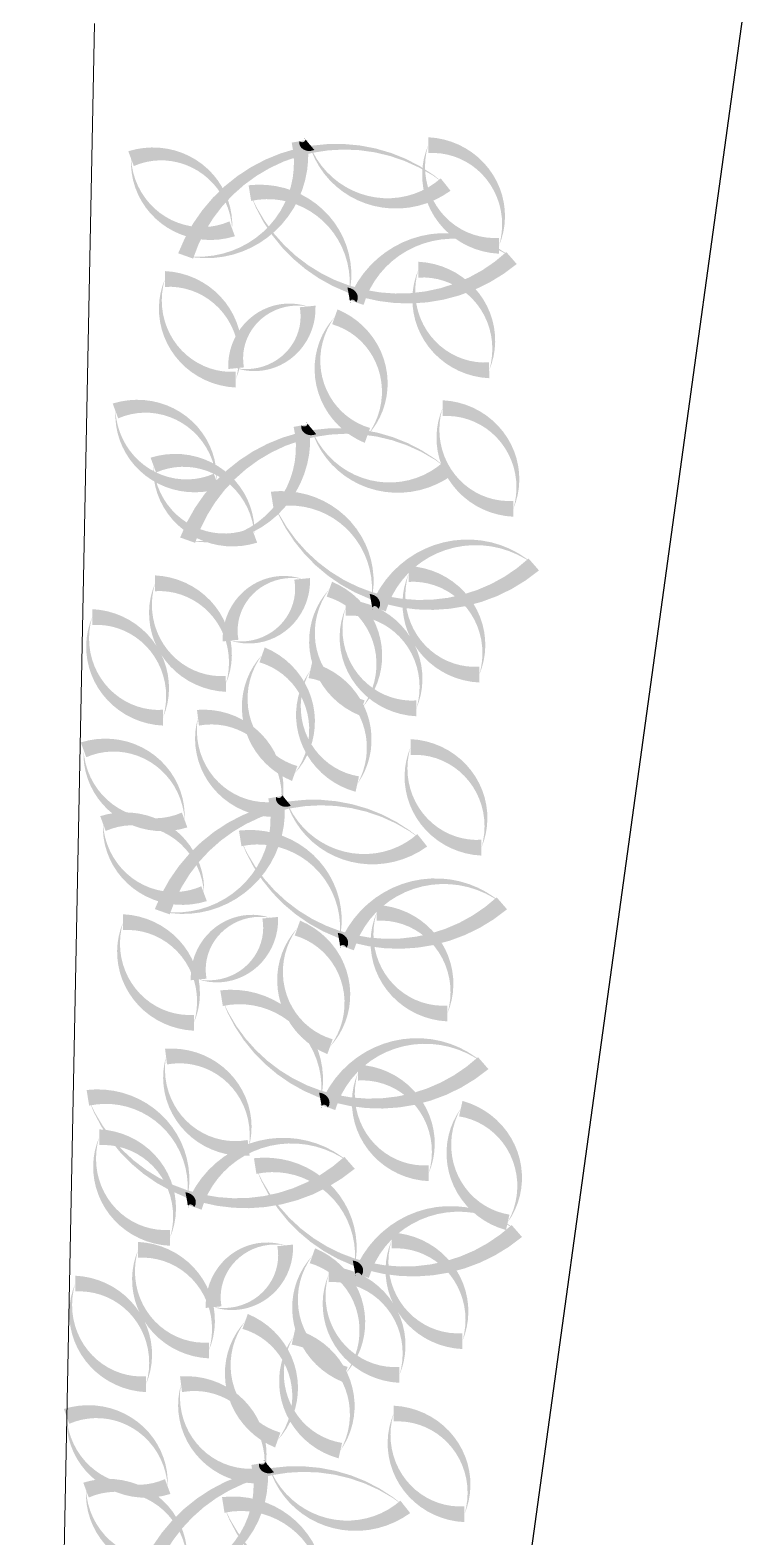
# Model space of a CAD drawing. Header units: metres. Extents: x -45 to 1930, y -347 to 488.
# Drawn here: x 115.603 to 117.839, y -324.139 to -319.375 of the extents above; entities that cross this region are included whole.
import ezdxf

# ---------------------------------------------------------------- set-up
doc = ezdxf.new("R2010")
doc.units = ezdxf.units.M
doc.linetypes.add('ČERCHOVANÁ', pattern=[25.4, 12.7, -6.35, 0, -6.35])
for name, color, linetype in [('01_PODKLAD_HRANICE_1', 70, 'Continuous'), ('OSA', 7, 'ČERCHOVANÁ'), ('zariz.predmety', 203, 'Continuous')]:
    doc.layers.add(name, color=color, linetype=linetype)

msp = doc.modelspace()

# ---------------------------------------------------------------- linework, layer by layer
at = {"layer": '01_PODKLAD_HRANICE_1'}
msp.add_line((118.369039, -315.595678), (116.896209, -326.284066), dxfattribs=at)
at = {"layer": 'OSA', "linetype": 'Continuous', "lineweight": 0}
msp.add_line((115.80648, -319.353727), (115.602944, -329.573093), dxfattribs=at)
at = {"layer": 'zariz.predmety', "color": 253, "linetype": 'Continuous', "ltscale": 0.001}
for points in [[(116.094304, -320.08876, 0, 0, 0.52056705), (116.094304, -320.08876, 0, 0.05, 0.52056705), (116.454052, -319.726092, 0, 0.05, 0.52056705), (116.484653, -319.734296, 0, 0.05, 0.52056705), (116.915904, -319.863017, 0, 0.05, 0.52056705), (116.094304, -320.08876, 0.05, 0.05, 0)], [(116.241331, -320.002972, 0, 0, 0.52056705), (116.241331, -320.002972, 0, 0.05, 0.52056705), (115.921819, -319.781116, 0, 0.05, 0.52056705), (116.241331, -320.002972, 0.05, 0.05, 0)], [(117.084485, -320.056722, 0, 0, 0.52056705), (117.084485, -320.056722, 0, 0.05, 0.52056705), (116.860833, -319.738464, 0, 0.05, 0.52056705), (117.084485, -320.056722, 0.05, 0.05, 0)], [(117.124176, -320.095411, 0, 0, 0.52056705), (117.124176, -320.095411, 0, 0.05, 0.52056705), (116.632927, -320.235487, 0, 0.05, 0.52056705), (116.610262, -320.213351, 0, 0.05, 0.52056705), (116.297268, -319.88996, 0, 0.05, 0.52056705), (117.124176, -320.095411, 0.05, 0.05, 0)], [(116.028916, -320.161622, 0, 0, 0.52056705), (116.028916, -320.161622, 0, 0.05, 0.52056705), (116.252567, -320.47988, 0, 0.05, 0.52056705), (116.028916, -320.161622, 0.05, 0.05, 0)], [(117.053513, -320.450397, 0, 0, 0.52056705), (117.053513, -320.450397, 0, 0.05, 0.52056705), (116.829861, -320.13214, 0, 0.05, 0.52056705), (117.053513, -320.450397, 0.05, 0.05, 0)], [(116.253655, -320.443716, 0, 0, 0.52056705), (116.253655, -320.443716, 0, 0.05, 0.52056705), (116.479881, -320.248472, 0, 0.05, 0.52056705), (116.253655, -320.443716, 0.05, 0.05, 0)], [(116.668785, -320.65631, 0, 0, 0.52056705), (116.668785, -320.65631, 0, 0.05, 0.52056705), (116.565784, -320.281212, 0, 0.05, 0.52056705), (116.668785, -320.65631, 0.05, 0.05, 0)], [(116.191994, -320.800752, 0, 0, 0.52056705), (116.191994, -320.800752, 0, 0.05, 0.52056705), (115.872482, -320.578896, 0, 0.05, 0.52056705), (116.191994, -320.800752, 0.05, 0.05, 0)], [(117.12978, -320.88831, 0, 0, 0.52056705), (117.12978, -320.88831, 0, 0.05, 0.52056705), (116.906128, -320.570053, 0, 0.05, 0.52056705), (117.12978, -320.88831, 0.05, 0.05, 0)], [(116.100535, -320.987408, 0, 0, 0.52056705), (116.100535, -320.987408, 0, 0.05, 0.52056705), (116.460283, -320.62474, 0, 0.05, 0.52056705), (116.490884, -320.632943, 0, 0.05, 0.52056705), (116.922135, -320.761665, 0, 0.05, 0.52056705), (116.100535, -320.987408, 0.05, 0.05, 0)], [(116.311684, -320.971846, 0, 0, 0.52056705), (116.311684, -320.971846, 0, 0.05, 0.52056705), (115.992173, -320.74999, 0, 0.05, 0.52056705), (116.311684, -320.971846, 0.05, 0.05, 0)], [(117.19453, -321.064284, 0, 0, 0.52056705), (117.19453, -321.064284, 0, 0.05, 0.52056705), (116.703281, -321.204361, 0, 0.05, 0.52056705), (116.680616, -321.182225, 0, 0.05, 0.52056705), (116.367621, -320.858834, 0, 0.05, 0.52056705), (117.19453, -321.064284, 0.05, 0.05, 0)], [(116.236336, -321.304951, 0, 0, 0.52056705), (116.236336, -321.304951, 0, 0.05, 0.52056705), (116.462561, -321.109707, 0, 0.05, 0.52056705), (116.236336, -321.304951, 0.05, 0.05, 0)], [(117.022297, -321.412518, 0, 0, 0.52056705), (117.022297, -321.412518, 0, 0.05, 0.52056705), (116.798645, -321.094261, 0, 0.05, 0.52056705), (117.022297, -321.412518, 0.05, 0.05, 0)], [(115.9977, -321.123743, 0, 0, 0.52056705), (115.9977, -321.123743, 0, 0.05, 0.52056705), (116.221351, -321.442001, 0, 0.05, 0.52056705), (115.9977, -321.123743, 0.05, 0.05, 0)], [(116.651466, -321.517545, 0, 0, 0.52056705), (116.651466, -321.517545, 0, 0.05, 0.52056705), (116.548465, -321.142447, 0, 0.05, 0.52056705), (116.651466, -321.517545, 0.05, 0.05, 0)], [(116.823659, -321.519257, 0, 0, 0.52056705), (116.823659, -321.519257, 0, 0.05, 0.52056705), (116.600008, -321.200999, 0, 0.05, 0.52056705), (116.823659, -321.519257, 0.05, 0.05, 0)], [(115.799062, -321.230482, 0, 0, 0.52056705), (115.799062, -321.230482, 0, 0.05, 0.52056705), (116.022714, -321.548739, 0, 0.05, 0.52056705), (115.799062, -321.230482, 0.05, 0.05, 0)], [(116.438932, -321.725169, 0, 0, 0.52056705), (116.438932, -321.725169, 0, 0.05, 0.52056705), (116.335931, -321.350071, 0, 0.05, 0.52056705), (116.438932, -321.725169, 0.05, 0.05, 0)], [(116.488389, -321.399032, 0, 0, 0.52056705), (116.488389, -321.399032, 0, 0.05, 0.52056705), (116.63671, -321.758627, 0, 0.05, 0.52056705), (116.488389, -321.399032, 0.05, 0.05, 0)], [(116.133278, -321.548839, 0, 0, 0.52056705), (116.133278, -321.548839, 0, 0.05, 0.52056705), (116.394349, -321.837196, 0, 0.05, 0.52056705), (116.133278, -321.548839, 0.05, 0.05, 0)], [(116.091112, -321.87218, 0, 0, 0.52056705), (116.091112, -321.87218, 0, 0.05, 0.52056705), (115.7716, -321.650324, 0, 0.05, 0.52056705), (116.091112, -321.87218, 0.05, 0.05, 0)], [(117.028897, -321.959739, 0, 0, 0.52056705), (117.028897, -321.959739, 0, 0.05, 0.52056705), (116.805246, -321.641481, 0, 0.05, 0.52056705), (117.028897, -321.959739, 0.05, 0.05, 0)], [(116.020454, -322.162201, 0, 0, 0.52056705), (116.020454, -322.162201, 0, 0.05, 0.52056705), (116.380203, -321.799532, 0, 0.05, 0.52056705), (116.410804, -321.807736, 0, 0.05, 0.52056705), (116.842055, -321.936457, 0, 0.05, 0.52056705), (116.020454, -322.162201, 0.05, 0.05, 0)], [(116.152573, -322.10522, 0, 0, 0.52056705), (116.152573, -322.10522, 0, 0.05, 0.52056705), (115.833061, -321.883364, 0, 0.05, 0.52056705), (116.152573, -322.10522, 0.05, 0.05, 0)], [(117.093648, -322.135712, 0, 0, 0.52056705), (117.093648, -322.135712, 0, 0.05, 0.52056705), (116.602398, -322.275789, 0, 0.05, 0.52056705), (116.579733, -322.253653, 0, 0.05, 0.52056705), (116.266739, -321.930262, 0, 0.05, 0.52056705), (117.093648, -322.135712, 0.05, 0.05, 0)], [(115.896818, -322.195171, 0, 0, 0.52056705), (115.896818, -322.195171, 0, 0.05, 0.52056705), (116.120469, -322.513429, 0, 0.05, 0.52056705), (115.896818, -322.195171, 0.05, 0.05, 0)], [(116.135453, -322.376379, 0, 0, 0.52056705), (116.135453, -322.376379, 0, 0.05, 0.52056705), (116.361679, -322.181135, 0, 0.05, 0.52056705), (116.135453, -322.376379, 0.05, 0.05, 0)], [(116.921414, -322.483947, 0, 0, 0.52056705), (116.921414, -322.483947, 0, 0.05, 0.52056705), (116.697763, -322.165689, 0, 0.05, 0.52056705), (116.921414, -322.483947, 0.05, 0.05, 0)], [(116.550584, -322.588973, 0, 0, 0.52056705), (116.550584, -322.588973, 0, 0.05, 0.52056705), (116.447583, -322.213875, 0, 0.05, 0.52056705), (116.550584, -322.588973, 0.05, 0.05, 0)], [(117.034733, -322.64089, 0, 0, 0.52056705), (117.034733, -322.64089, 0, 0.05, 0.52056705), (116.543484, -322.780966, 0, 0.05, 0.52056705), (116.520819, -322.75883, 0, 0.05, 0.52056705), (116.207824, -322.435439, 0, 0.05, 0.52056705), (117.034733, -322.64089, 0.05, 0.05, 0)], [(116.032395, -322.620267, 0, 0, 0.52056705), (116.032395, -322.620267, 0, 0.05, 0.52056705), (116.293466, -322.908624, 0, 0.05, 0.52056705), (116.032395, -322.620267, 0.05, 0.05, 0)], [(116.8625, -322.989124, 0, 0, 0.52056705), (116.8625, -322.989124, 0, 0.05, 0.52056705), (116.638848, -322.670866, 0, 0.05, 0.52056705), (116.8625, -322.989124, 0.05, 0.05, 0)], [(116.612266, -322.955971, 0, 0, 0.52056705), (116.612266, -322.955971, 0, 0.05, 0.52056705), (116.121017, -323.096048, 0, 0.05, 0.52056705), (116.098352, -323.073912, 0, 0.05, 0.52056705), (115.785358, -322.750521, 0, 0.05, 0.52056705), (116.612266, -322.955971, 0.05, 0.05, 0)], [(116.963809, -322.784746, 0, 0, 0.52056705), (116.963809, -322.784746, 0, 0.05, 0.52056705), (117.11213, -323.144341, 0, 0.05, 0.52056705), (116.963809, -322.784746, 0.05, 0.05, 0)], [(116.044785, -323.193438, 0, 0, 0.52056705), (116.044785, -323.193438, 0, 0.05, 0.52056705), (115.821134, -322.875181, 0, 0.05, 0.52056705), (116.044785, -323.193438, 0.05, 0.05, 0)], [(117.140969, -323.171755, 0, 0, 0.52056705), (117.140969, -323.171755, 0, 0.05, 0.52056705), (116.64972, -323.311832, 0, 0.05, 0.52056705), (116.627055, -323.289696, 0, 0.05, 0.52056705), (116.31406, -322.966305, 0, 0.05, 0.52056705), (117.140969, -323.171755, 0.05, 0.05, 0)], [(116.968736, -323.519989, 0, 0, 0.52056705), (116.968736, -323.519989, 0, 0.05, 0.52056705), (116.745084, -323.201732, 0, 0.05, 0.52056705), (116.968736, -323.519989, 0.05, 0.05, 0)], [(115.944139, -323.231214, 0, 0, 0.52056705), (115.944139, -323.231214, 0, 0.05, 0.52056705), (116.167791, -323.549472, 0, 0.05, 0.52056705), (115.944139, -323.231214, 0.05, 0.05, 0)], [(116.182775, -323.412422, 0, 0, 0.52056705), (116.182775, -323.412422, 0, 0.05, 0.52056705), (116.409, -323.217178, 0, 0.05, 0.52056705), (116.182775, -323.412422, 0.05, 0.05, 0)], [(116.597905, -323.625016, 0, 0, 0.52056705), (116.597905, -323.625016, 0, 0.05, 0.52056705), (116.494904, -323.249917, 0, 0.05, 0.52056705), (116.597905, -323.625016, 0.05, 0.05, 0)], [(115.745502, -323.337953, 0, 0, 0.52056705), (115.745502, -323.337953, 0, 0.05, 0.52056705), (115.969153, -323.65621, 0, 0.05, 0.52056705), (115.745502, -323.337953, 0.05, 0.05, 0)], [(116.770098, -323.626728, 0, 0, 0.52056705), (116.770098, -323.626728, 0, 0.05, 0.52056705), (116.546447, -323.30847, 0, 0.05, 0.52056705), (116.770098, -323.626728, 0.05, 0.05, 0)], [(116.385371, -323.83264, 0, 0, 0.52056705), (116.385371, -323.83264, 0, 0.05, 0.52056705), (116.28237, -323.457542, 0, 0.05, 0.52056705), (116.385371, -323.83264, 0.05, 0.05, 0)], [(116.434828, -323.506503, 0, 0, 0.52056705), (116.434828, -323.506503, 0, 0.05, 0.52056705), (116.583149, -323.866098, 0, 0.05, 0.52056705), (116.434828, -323.506503, 0.05, 0.05, 0)], [(116.079717, -323.65631, 0, 0, 0.52056705), (116.079717, -323.65631, 0, 0.05, 0.52056705), (116.340788, -323.944667, 0, 0.05, 0.52056705), (116.079717, -323.65631, 0.05, 0.05, 0)], [(116.037551, -323.979651, 0, 0, 0.52056705), (116.037551, -323.979651, 0, 0.05, 0.52056705), (115.718039, -323.757795, 0, 0.05, 0.52056705), (116.037551, -323.979651, 0.05, 0.05, 0)], [(116.975336, -324.06721, 0, 0, 0.52056705), (116.975336, -324.06721, 0, 0.05, 0.52056705), (116.751685, -323.748952, 0, 0.05, 0.52056705), (116.975336, -324.06721, 0.05, 0.05, 0)], [(115.966894, -324.269672, 0, 0, 0.52056705), (115.966894, -324.269672, 0, 0.05, 0.52056705), (116.326642, -323.907003, 0, 0.05, 0.52056705), (116.357243, -323.915207, 0, 0.05, 0.52056705), (116.788494, -324.043928, 0, 0.05, 0.52056705), (115.966894, -324.269672, 0.05, 0.05, 0)], [(116.099012, -324.212691, 0, 0, 0.52056705), (116.099012, -324.212691, 0, 0.05, 0.52056705), (115.7795, -323.990835, 0, 0.05, 0.52056705), (116.099012, -324.212691, 0.05, 0.05, 0)], [(117.040087, -324.243183, 0, 0, 0.52056705), (117.040087, -324.243183, 0, 0.05, 0.52056705), (116.548838, -324.38326, 0, 0.05, 0.52056705), (116.526172, -324.361124, 0, 0.05, 0.52056705), (116.213178, -324.037733, 0, 0.05, 0.52056705), (117.040087, -324.243183, 0.05, 0.05, 0)]]:
    msp.add_lwpolyline(points, format="xyseb", close=True, dxfattribs=at)

doc.saveas('drawing.dxf')
